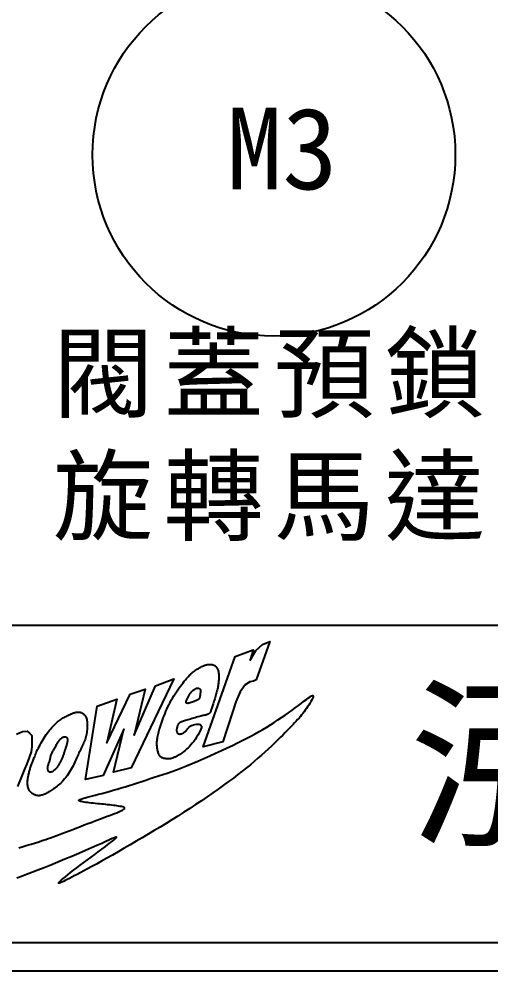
# Model space of a CAD drawing. Extents: x 10 to 297, y 3 to 207.
# Drawn here: x 31.4 to 52.22, y 3 to 44.97 of the extents above; entities that cross this region are included whole.
import ezdxf

# ---------------------------------------------------------------- set-up
doc = ezdxf.new("R2010")
doc.units = 0
doc.layers.get('0').update_dxf_attribs({"linetype": 'CONTINUOUS'})
doc.layers.add('圖框層', color=7, linetype='CONTINUOUS')
doc.layers.add('輪廓線層', color=7, linetype='CONTINUOUS')
doc.styles.add('STSL', font='KAIU.TTF')
doc.styles.add('標楷體', font='KAIU.TTF')

msp = doc.modelspace()

# ---------------------------------------------------------------- linework, layer by layer
msp.add_circle((42.647, 38.989), 8)
at = {"layer": '圖框層', "color": 7}
for p, q in [((11.25, 18.25), (295.75, 18.25)), ((11.25, 4.25), (295.75, 4.25)), ((10, 3), (297, 3))]:
    msp.add_line(p, q, dxfattribs=at)
at = {"layer": '輪廓線層', "color": 116}
for points in [[(41.158, 15.302), (40.971, 14.869), (40.823, 14.406), (40.389, 13.106), (39.531, 12.879), (40.941, 16.868), (41.73, 17.154), (41.601, 16.701), (41.848, 17.134), (42.144, 17.39), (42.459, 17.528), (41.868, 15.834), (41.739, 15.785), (41.582, 15.755), (41.375, 15.617)], [(39.949, 14.733), (39.934, 14.685), (39.919, 14.64), (39.905, 14.597), (39.892, 14.558), (39.88, 14.522), (39.867, 14.488), (39.855, 14.459), (39.844, 14.432), (39.832, 14.408), (39.82, 14.388), (39.807, 14.37), (39.793, 14.354), (39.778, 14.341), (39.761, 14.329), (39.742, 14.319), (39.72, 14.31), (39.695, 14.302), (39.666, 14.294), (39.635, 14.286), (39.599, 14.278), (39.56, 14.27), (39.516, 14.26), (39.468, 14.249), (39.415, 14.236), (39.357, 14.22), (39.295, 14.203), (39.231, 14.185), (39.165, 14.166), (39.098, 14.146), (39.032, 14.126), (38.968, 14.107), (38.907, 14.088), (38.849, 14.071), (38.796, 14.055), (38.746, 14.04), (38.701, 14.026), (38.659, 14.014), (38.622, 14.002), (38.588, 13.991), (38.559, 13.98), (38.533, 13.971), (38.51, 13.961), (38.491, 13.952), (38.474, 13.941), (38.46, 13.93), (38.447, 13.918), (38.435, 13.903), (38.424, 13.887), (38.414, 13.868), (38.404, 13.847), (38.395, 13.824), (38.386, 13.8), (38.378, 13.776), (38.371, 13.751), (38.365, 13.726), (38.36, 13.701), (38.356, 13.678), (38.353, 13.655), (38.351, 13.634), (38.351, 13.613), (38.351, 13.594), (38.353, 13.576), (38.355, 13.558), (38.359, 13.542), (38.364, 13.527), (38.37, 13.513), (38.377, 13.5), (38.385, 13.489), (38.395, 13.478), (38.406, 13.469), (38.418, 13.462), (38.431, 13.456), (38.446, 13.452), (38.463, 13.449), (38.48, 13.448), (38.498, 13.448), (38.517, 13.449), (38.536, 13.453), (38.556, 13.457), (38.575, 13.463), (38.595, 13.47), (38.615, 13.479), (38.634, 13.489), (38.654, 13.5), (38.673, 13.512), (38.692, 13.526), (38.711, 13.541), (38.731, 13.557), (38.75, 13.574), (38.769, 13.592), (38.787, 13.61), (38.805, 13.629), (38.822, 13.649), (38.838, 13.668), (38.853, 13.687), (38.866, 13.705), (38.879, 13.723), (38.891, 13.74), (38.905, 13.756), (38.922, 13.772), (38.943, 13.788), (38.97, 13.804), (39.005, 13.82), (39.049, 13.837), (39.102, 13.853), (39.163, 13.868), (39.225, 13.878), (39.287, 13.883), (39.344, 13.879), (39.392, 13.865), (39.427, 13.839), (39.446, 13.797), (39.445, 13.739), (39.427, 13.668), (39.394, 13.586), (39.349, 13.496), (39.295, 13.402), (39.234, 13.306), (39.17, 13.213), (39.105, 13.124), (39.041, 13.043), (38.98, 12.97), (38.92, 12.904), (38.864, 12.844), (38.809, 12.791), (38.757, 12.743), (38.708, 12.7), (38.661, 12.663), (38.617, 12.629), (38.576, 12.6), (38.537, 12.573), (38.501, 12.55), (38.466, 12.529), (38.433, 12.51), (38.401, 12.493), (38.371, 12.477), (38.342, 12.462), (38.313, 12.448), (38.286, 12.434), (38.259, 12.421), (38.234, 12.41), (38.208, 12.399), (38.184, 12.389), (38.16, 12.38), (38.136, 12.373), (38.113, 12.366), (38.09, 12.36), (38.066, 12.356), (38.042, 12.352), (38.017, 12.35), (37.991, 12.349), (37.964, 12.349), (37.935, 12.35), (37.906, 12.353), (37.875, 12.356), (37.845, 12.361), (37.815, 12.367), (37.785, 12.374), (37.757, 12.383), (37.731, 12.392), (37.707, 12.404), (37.685, 12.417), (37.665, 12.431), (37.646, 12.447), (37.629, 12.466), (37.613, 12.487), (37.598, 12.51), (37.584, 12.536), (37.57, 12.564), (37.557, 12.595), (37.545, 12.628), (37.533, 12.664), (37.523, 12.701), (37.513, 12.74), (37.505, 12.781), (37.498, 12.822), (37.492, 12.865), (37.488, 12.909), (37.486, 12.954), (37.485, 13), (37.485, 13.048), (37.487, 13.097), (37.491, 13.147), (37.497, 13.199), (37.504, 13.253), (37.513, 13.309), (37.524, 13.367), (37.537, 13.428), (37.552, 13.492), (37.57, 13.561), (37.59, 13.633), (37.613, 13.71), (37.638, 13.792), (37.666, 13.879), (37.697, 13.969), (37.73, 14.062), (37.765, 14.157), (37.802, 14.254), (37.842, 14.353), (37.883, 14.451), (37.926, 14.55), (37.971, 14.648), (38.018, 14.745), (38.067, 14.842), (38.118, 14.938), (38.171, 15.032), (38.226, 15.125), (38.282, 15.217), (38.341, 15.307), (38.401, 15.395), (38.461, 15.479), (38.521, 15.56), (38.58, 15.638), (38.637, 15.71), (38.691, 15.777), (38.741, 15.838), (38.788, 15.892), (38.831, 15.941), (38.871, 15.985), (38.909, 16.025), (38.946, 16.061), (38.982, 16.094), (39.019, 16.126), (39.056, 16.157), (39.095, 16.187), (39.135, 16.217), (39.176, 16.247), (39.218, 16.275), (39.259, 16.303), (39.301, 16.329), (39.342, 16.354), (39.383, 16.378), (39.422, 16.399), (39.461, 16.419), (39.498, 16.437), (39.534, 16.454), (39.57, 16.468), (39.604, 16.481), (39.638, 16.491), (39.671, 16.5), (39.703, 16.507), (39.734, 16.513), (39.765, 16.516), (39.795, 16.518), (39.823, 16.519), (39.851, 16.518), (39.878, 16.516), (39.903, 16.512), (39.927, 16.508), (39.95, 16.502), (39.973, 16.495), (39.994, 16.486), (40.014, 16.476), (40.033, 16.465), (40.051, 16.451), (40.069, 16.436), (40.086, 16.419), (40.103, 16.401), (40.118, 16.38), (40.133, 16.358), (40.146, 16.335), (40.159, 16.309), (40.17, 16.283), (40.18, 16.254), (40.188, 16.225), (40.195, 16.194), (40.201, 16.161), (40.205, 16.127), (40.209, 16.092), (40.211, 16.054), (40.213, 16.014), (40.213, 15.973), (40.213, 15.929), (40.211, 15.884), (40.209, 15.837), (40.206, 15.789), (40.202, 15.74), (40.196, 15.69), (40.19, 15.64), (40.183, 15.59), (40.174, 15.54), (40.164, 15.49), (40.154, 15.439), (40.142, 15.388), (40.129, 15.337), (40.115, 15.284), (40.101, 15.231), (40.085, 15.176), (40.069, 15.12), (40.052, 15.063), (40.034, 15.006), (40.017, 14.949), (39.999, 14.893), (39.982, 14.837), (39.965, 14.784)], [(35.112, 11.613), (34.331, 11.442), (34.855, 14.67), (35.722, 14.98), (35.272, 13.056), (36.299, 15.204), (36.962, 15.418), (36.481, 13.398), (37.422, 15.579), (38.235, 15.878), (36.353, 11.955), (35.572, 11.763), (36.021, 13.665)], [(39.279, 14.949), (39.258, 14.938), (39.236, 14.927), (39.212, 14.917), (39.187, 14.907), (39.161, 14.897), (39.135, 14.887), (39.108, 14.877), (39.082, 14.868), (39.056, 14.858), (39.031, 14.849), (39.007, 14.841), (38.983, 14.832), (38.96, 14.824), (38.937, 14.817), (38.914, 14.811), (38.892, 14.806), (38.871, 14.802), (38.85, 14.8), (38.831, 14.799), (38.814, 14.801), (38.799, 14.805), (38.787, 14.812), (38.778, 14.822), (38.773, 14.835), (38.772, 14.852), (38.774, 14.873), (38.78, 14.896), (38.789, 14.922), (38.8, 14.95), (38.812, 14.979), (38.826, 15.008), (38.841, 15.038), (38.856, 15.068), (38.871, 15.098), (38.887, 15.127), (38.903, 15.156), (38.92, 15.184), (38.938, 15.212), (38.957, 15.239), (38.977, 15.265), (38.998, 15.291), (39.019, 15.315), (39.042, 15.339), (39.064, 15.361), (39.087, 15.381), (39.11, 15.399), (39.132, 15.416), (39.154, 15.43), (39.175, 15.442), (39.195, 15.452), (39.214, 15.459), (39.233, 15.465), (39.251, 15.469), (39.268, 15.471), (39.284, 15.471), (39.3, 15.471), (39.315, 15.469), (39.328, 15.465), (39.341, 15.461), (39.353, 15.456), (39.364, 15.449), (39.373, 15.442), (39.381, 15.434), (39.388, 15.425), (39.393, 15.415), (39.397, 15.404), (39.4, 15.392), (39.402, 15.378), (39.402, 15.363), (39.402, 15.345), (39.402, 15.325), (39.4, 15.302), (39.399, 15.277), (39.397, 15.25), (39.394, 15.221), (39.391, 15.191), (39.388, 15.162), (39.383, 15.133), (39.378, 15.105), (39.372, 15.079), (39.365, 15.057), (39.358, 15.036), (39.349, 15.018), (39.338, 15.002), (39.326, 14.987), (39.312, 14.973), (39.297, 14.961)], [(32.25, 10.728), (32.218, 10.73), (32.188, 10.734), (32.158, 10.741), (32.13, 10.749), (32.103, 10.759), (32.077, 10.771), (32.052, 10.784), (32.028, 10.798), (32.004, 10.813), (31.982, 10.829), (31.96, 10.846), (31.939, 10.864), (31.919, 10.883), (31.9, 10.902), (31.883, 10.923), (31.867, 10.945), (31.853, 10.967), (31.84, 10.991), (31.828, 11.016), (31.818, 11.041), (31.809, 11.068), (31.802, 11.095), (31.795, 11.124), (31.789, 11.153), (31.785, 11.184), (31.781, 11.215), (31.779, 11.247), (31.778, 11.28), (31.777, 11.314), (31.778, 11.349), (31.78, 11.384), (31.783, 11.421), (31.788, 11.457), (31.793, 11.495), (31.8, 11.533), (31.807, 11.572), (31.815, 11.611), (31.824, 11.652), (31.833, 11.692), (31.843, 11.733), (31.853, 11.775), (31.864, 11.817), (31.875, 11.859), (31.886, 11.901), (31.898, 11.942), (31.91, 11.983), (31.922, 12.022), (31.935, 12.06), (31.948, 12.097), (31.962, 12.132), (31.975, 12.168), (31.99, 12.203), (32.005, 12.24), (32.021, 12.278), (32.037, 12.318), (32.055, 12.361), (32.073, 12.407), (32.093, 12.457), (32.114, 12.511), (32.137, 12.567), (32.162, 12.628), (32.19, 12.691), (32.22, 12.758), (32.254, 12.827), (32.29, 12.9), (32.33, 12.975), (32.372, 13.052), (32.416, 13.129), (32.462, 13.207), (32.509, 13.283), (32.557, 13.357), (32.605, 13.428), (32.653, 13.496), (32.701, 13.56), (32.749, 13.621), (32.797, 13.679), (32.844, 13.733), (32.89, 13.783), (32.935, 13.83), (32.979, 13.874), (33.021, 13.915), (33.063, 13.952), (33.104, 13.987), (33.145, 14.019), (33.185, 14.049), (33.225, 14.078), (33.265, 14.104), (33.306, 14.13), (33.348, 14.154), (33.389, 14.177), (33.431, 14.199), (33.471, 14.22), (33.51, 14.239), (33.548, 14.258), (33.583, 14.275), (33.615, 14.291), (33.644, 14.306), (33.671, 14.319), (33.695, 14.331), (33.718, 14.343), (33.74, 14.353), (33.762, 14.363), (33.785, 14.371), (33.808, 14.379), (33.833, 14.387), (33.859, 14.394), (33.885, 14.4), (33.913, 14.405), (33.941, 14.409), (33.969, 14.412), (33.997, 14.414), (34.024, 14.414), (34.051, 14.413), (34.077, 14.411), (34.102, 14.406), (34.126, 14.4), (34.15, 14.392), (34.174, 14.381), (34.197, 14.369), (34.22, 14.353), (34.243, 14.335), (34.266, 14.315), (34.287, 14.291), (34.308, 14.265), (34.327, 14.237), (34.345, 14.205), (34.361, 14.171), (34.375, 14.134), (34.387, 14.094), (34.396, 14.051), (34.403, 14.006), (34.409, 13.958), (34.412, 13.908), (34.413, 13.856), (34.413, 13.802), (34.411, 13.745), (34.408, 13.687), (34.402, 13.627), (34.395, 13.566), (34.387, 13.505), (34.376, 13.444), (34.364, 13.383), (34.349, 13.322), (34.333, 13.263), (34.314, 13.206), (34.293, 13.149), (34.271, 13.094), (34.248, 13.04), (34.224, 12.987), (34.199, 12.934), (34.173, 12.881), (34.148, 12.829), (34.122, 12.776), (34.097, 12.723), (34.072, 12.669), (34.046, 12.614), (34.02, 12.558), (33.994, 12.5), (33.967, 12.44), (33.94, 12.378), (33.911, 12.314), (33.882, 12.247), (33.851, 12.179), (33.818, 12.109), (33.783, 12.038), (33.746, 11.966), (33.706, 11.893), (33.663, 11.82), (33.618, 11.747), (33.569, 11.675), (33.518, 11.603), (33.465, 11.534), (33.41, 11.466), (33.355, 11.402), (33.299, 11.341), (33.243, 11.285), (33.187, 11.233), (33.132, 11.186), (33.078, 11.142), (33.025, 11.103), (32.974, 11.066), (32.925, 11.033), (32.878, 11.001), (32.833, 10.972), (32.791, 10.944), (32.751, 10.918), (32.713, 10.893), (32.677, 10.87), (32.641, 10.849), (32.606, 10.829), (32.571, 10.811), (32.536, 10.794), (32.5, 10.779), (32.464, 10.765), (32.427, 10.754), (32.39, 10.744), (32.354, 10.737), (32.318, 10.731), (32.284, 10.728)], [(32.957, 12.795), (32.978, 12.832), (32.998, 12.869), (33.019, 12.907), (33.039, 12.945), (33.06, 12.983), (33.08, 13.02), (33.101, 13.056), (33.123, 13.09), (33.145, 13.123), (33.167, 13.154), (33.19, 13.183), (33.213, 13.21), (33.236, 13.234), (33.26, 13.256), (33.284, 13.275), (33.307, 13.291), (33.331, 13.303), (33.355, 13.313), (33.378, 13.32), (33.401, 13.324), (33.422, 13.325), (33.442, 13.324), (33.46, 13.321), (33.477, 13.315), (33.491, 13.307), (33.503, 13.297), (33.513, 13.286), (33.522, 13.272), (33.528, 13.257), (33.533, 13.24), (33.536, 13.222), (33.538, 13.202), (33.538, 13.181), (33.537, 13.159), (33.535, 13.135), (33.531, 13.11), (33.527, 13.084), (33.521, 13.057), (33.514, 13.029), (33.506, 12.999), (33.498, 12.969), (33.488, 12.938), (33.478, 12.905), (33.467, 12.873), (33.456, 12.84), (33.445, 12.807), (33.434, 12.773), (33.424, 12.74), (33.413, 12.707), (33.403, 12.675), (33.393, 12.643), (33.383, 12.61), (33.373, 12.579), (33.362, 12.547), (33.351, 12.515), (33.339, 12.483), (33.327, 12.451), (33.314, 12.42), (33.3, 12.388), (33.286, 12.357), (33.272, 12.327), (33.257, 12.296), (33.243, 12.267), (33.228, 12.238), (33.214, 12.209), (33.2, 12.182), (33.186, 12.155), (33.172, 12.129), (33.158, 12.104), (33.145, 12.081), (33.131, 12.058), (33.117, 12.036), (33.104, 12.016), (33.09, 11.996), (33.076, 11.977), (33.062, 11.959), (33.048, 11.942), (33.034, 11.925), (33.019, 11.909), (33.004, 11.893), (32.989, 11.877), (32.974, 11.862), (32.958, 11.847), (32.941, 11.833), (32.925, 11.82), (32.908, 11.808), (32.89, 11.797), (32.873, 11.787), (32.855, 11.779), (32.837, 11.773), (32.82, 11.768), (32.802, 11.765), (32.786, 11.764), (32.77, 11.764), (32.755, 11.767), (32.741, 11.771), (32.729, 11.777), (32.718, 11.785), (32.708, 11.795), (32.699, 11.806), (32.691, 11.819), (32.685, 11.833), (32.679, 11.848), (32.674, 11.864), (32.67, 11.88), (32.667, 11.898), (32.665, 11.917), (32.664, 11.937), (32.665, 11.959), (32.667, 11.982), (32.672, 12.008), (32.678, 12.035), (32.687, 12.064), (32.697, 12.095), (32.708, 12.127), (32.721, 12.16), (32.733, 12.194), (32.745, 12.227), (32.755, 12.26), (32.765, 12.293), (32.772, 12.324), (32.778, 12.354), (32.783, 12.383), (32.788, 12.412), (32.793, 12.441), (32.799, 12.47), (32.806, 12.499), (32.816, 12.528), (32.828, 12.559), (32.842, 12.59), (32.859, 12.622), (32.877, 12.655), (32.896, 12.688), (32.916, 12.723), (32.937, 12.758)]]:
    msp.add_lwpolyline(points, close=True, dxfattribs=at)
at = {"layer": '輪廓線層', "color": 1}
msp.add_lwpolyline([(31.393, 8.428), (31.586, 8.486), (31.767, 8.542), (31.934, 8.593), (32.088, 8.641), (32.229, 8.685), (32.355, 8.726), (32.471, 8.763), (32.58, 8.799), (32.686, 8.835), (32.792, 8.872), (32.902, 8.911), (33.02, 8.954), (33.149, 9.003), (33.292, 9.057), (33.447, 9.116), (33.61, 9.179), (33.779, 9.243), (33.949, 9.309), (34.117, 9.374), (34.28, 9.437), (34.435, 9.497), (34.579, 9.551), (34.713, 9.602), (34.839, 9.65), (34.957, 9.694), (35.071, 9.736), (35.181, 9.777), (35.289, 9.818), (35.396, 9.858), (35.505, 9.898), (35.611, 9.939), (35.713, 9.979), (35.808, 10.018), (35.891, 10.055), (35.961, 10.09), (36.015, 10.122), (36.048, 10.151), (36.06, 10.176), (36.051, 10.197), (36.025, 10.216), (35.984, 10.231), (35.93, 10.245), (35.867, 10.258), (35.796, 10.269), (35.721, 10.279), (35.643, 10.29), (35.563, 10.3), (35.48, 10.31), (35.396, 10.32), (35.311, 10.329), (35.223, 10.339), (35.134, 10.348), (35.043, 10.357), (34.951, 10.366), (34.858, 10.376), (34.766, 10.385), (34.675, 10.394), (34.586, 10.403), (34.501, 10.412), (34.421, 10.422), (34.346, 10.432), (34.277, 10.443), (34.215, 10.454), (34.162, 10.465), (34.118, 10.477), (34.083, 10.49), (34.059, 10.503), (34.046, 10.516), (34.046, 10.53), (34.059, 10.544), (34.084, 10.559), (34.123, 10.576), (34.176, 10.594), (34.241, 10.613), (34.32, 10.635), (34.412, 10.66), (34.517, 10.688), (34.635, 10.719), (34.765, 10.753), (34.906, 10.79), (35.056, 10.83), (35.214, 10.874), (35.379, 10.919), (35.55, 10.968), (35.724, 11.018), (35.901, 11.071), (36.081, 11.126), (36.262, 11.183), (36.445, 11.241), (36.629, 11.3), (36.814, 11.359), (36.999, 11.419), (37.184, 11.479), (37.368, 11.539), (37.554, 11.6), (37.742, 11.662), (37.936, 11.728), (38.136, 11.799), (38.344, 11.875), (38.562, 11.957), (38.793, 12.048), (39.036, 12.147), (39.289, 12.253), (39.548, 12.365), (39.811, 12.481), (40.072, 12.599), (40.329, 12.717), (40.578, 12.833), (40.815, 12.946), (41.038, 13.054), (41.247, 13.158), (41.445, 13.26), (41.632, 13.358), (41.813, 13.456), (41.987, 13.554), (42.157, 13.652), (42.325, 13.752), (42.492, 13.855), (42.658, 13.96), (42.822, 14.066), (42.983, 14.173), (43.141, 14.281), (43.295, 14.388), (43.444, 14.494), (43.587, 14.599), (43.723, 14.701), (43.852, 14.799), (43.97, 14.889), (44.076, 14.97), (44.169, 15.038), (44.247, 15.091), (44.308, 15.127), (44.351, 15.142), (44.375, 15.137), (44.38, 15.111), (44.371, 15.069), (44.348, 15.014), (44.315, 14.949), (44.275, 14.876), (44.229, 14.8), (44.18, 14.723), (44.13, 14.647), (44.08, 14.573), (44.029, 14.5), (43.976, 14.429), (43.923, 14.359), (43.867, 14.289), (43.811, 14.22), (43.752, 14.151), (43.691, 14.082), (43.627, 14.012), (43.559, 13.939), (43.487, 13.863), (43.409, 13.784), (43.326, 13.699), (43.235, 13.608), (43.138, 13.51), (43.031, 13.404), (42.917, 13.291), (42.796, 13.172), (42.667, 13.047), (42.532, 12.918), (42.391, 12.785), (42.245, 12.65), (42.093, 12.514), (41.937, 12.376), (41.775, 12.237), (41.607, 12.096), (41.432, 11.953), (41.249, 11.807), (41.057, 11.657), (40.856, 11.504), (40.644, 11.347), (40.421, 11.185), (40.189, 11.019), (39.948, 10.85), (39.7, 10.679), (39.447, 10.508), (39.19, 10.336), (38.93, 10.165), (38.669, 9.996), (38.407, 9.83), (38.146, 9.666), (37.885, 9.504), (37.623, 9.344), (37.361, 9.186), (37.097, 9.029), (36.833, 8.873), (36.567, 8.717), (36.301, 8.562), (36.035, 8.408), (35.773, 8.257), (35.518, 8.111), (35.271, 7.971), (35.035, 7.839), (34.814, 7.715), (34.609, 7.602), (34.423, 7.5), (34.255, 7.409), (34.102, 7.328), (33.965, 7.256), (33.84, 7.191), (33.727, 7.134), (33.624, 7.081), (33.529, 7.033), (33.441, 6.989), (33.362, 6.95), (33.293, 6.917), (33.236, 6.891), (33.191, 6.874), (33.162, 6.866), (33.148, 6.87), (33.153, 6.887), (33.176, 6.916), (33.218, 6.959), (33.278, 7.014), (33.353, 7.08), (33.445, 7.156), (33.55, 7.242), (33.669, 7.336), (33.801, 7.438), (33.944, 7.547), (34.095, 7.661), (34.254, 7.779), (34.415, 7.898), (34.579, 8.018), (34.741, 8.138), (34.899, 8.254), (35.051, 8.366), (35.194, 8.472), (35.325, 8.57), (35.441, 8.659), (35.54, 8.737), (35.619, 8.802), (35.674, 8.852), (35.703, 8.886), (35.702, 8.901), (35.67, 8.898), (35.607, 8.876), (35.513, 8.836), (35.388, 8.781), (35.233, 8.71), (35.049, 8.626), (34.836, 8.53), (34.594, 8.423), (34.326, 8.306), (34.037, 8.182), (33.733, 8.054), (33.421, 7.924), (33.108, 7.795), (32.8, 7.669), (32.503, 7.55), (32.226, 7.44), (31.971, 7.34), (31.735, 7.25), (31.514, 7.168), (31.3, 7.091)], dxfattribs=at)
at = {"layer": '輪廓線層', "color": 116}
msp.add_lwpolyline([(31.284, 13.438), (31.547, 13.554), (31.757, 13.569), (31.866, 13.491), (31.96, 13.382), (31.972, 13.164), (31.96, 12.886), (31.934, 12.664), (31.844, 12.409), (31.742, 12.134), (31.644, 11.898), (31.501, 11.523), (31.328, 11.136)], dxfattribs=at)

# ---------------------------------------------------------------- texts
at = {"color": 0, "insert": (42.647, 30.989), "char_height": 3.25, "width": 30.80907, "attachment_point": 2, "style": '標楷體'}
msp.add_mtext('{\\T1.1;閥蓋預鎖\\P旋轉馬達}', dxfattribs=at)
at = {"layer": '圖框層', "color": 4, "style": 'STSL'}
for s, height, p in [('M3', 3.6, (40.562, 37.466)), ('泓陞自動化科技有限公司', 6, (48.604, 9.076))]:
    msp.add_text(s, height=height, dxfattribs=at).set_placement(p)

doc.saveas('drawing.dxf')
